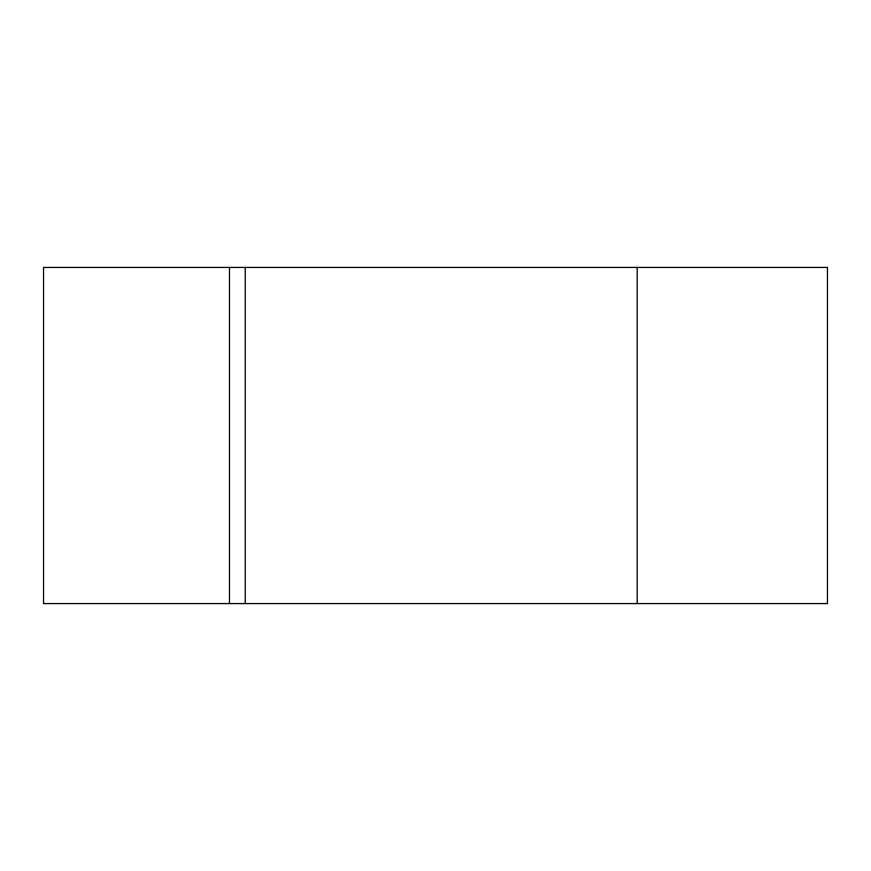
<?xml version="1.0" encoding="UTF-8"?>
<svg xmlns="http://www.w3.org/2000/svg" width="871" height="871" viewBox="0 0 871 871"><rect width="100%" height="100%" fill="white"/><g stroke="black" fill="none" stroke-linecap="round" stroke-linejoin="round"><path stroke-width="1.31" d="M637.18 267.43L637.18 603.57M245.23 267.43L245.23 603.57M229.476 267.43L229.476 603.57M827.45 267.43L43.55 267.43L43.55 603.57L827.45 603.57L827.45 267.43"/></g></svg>
